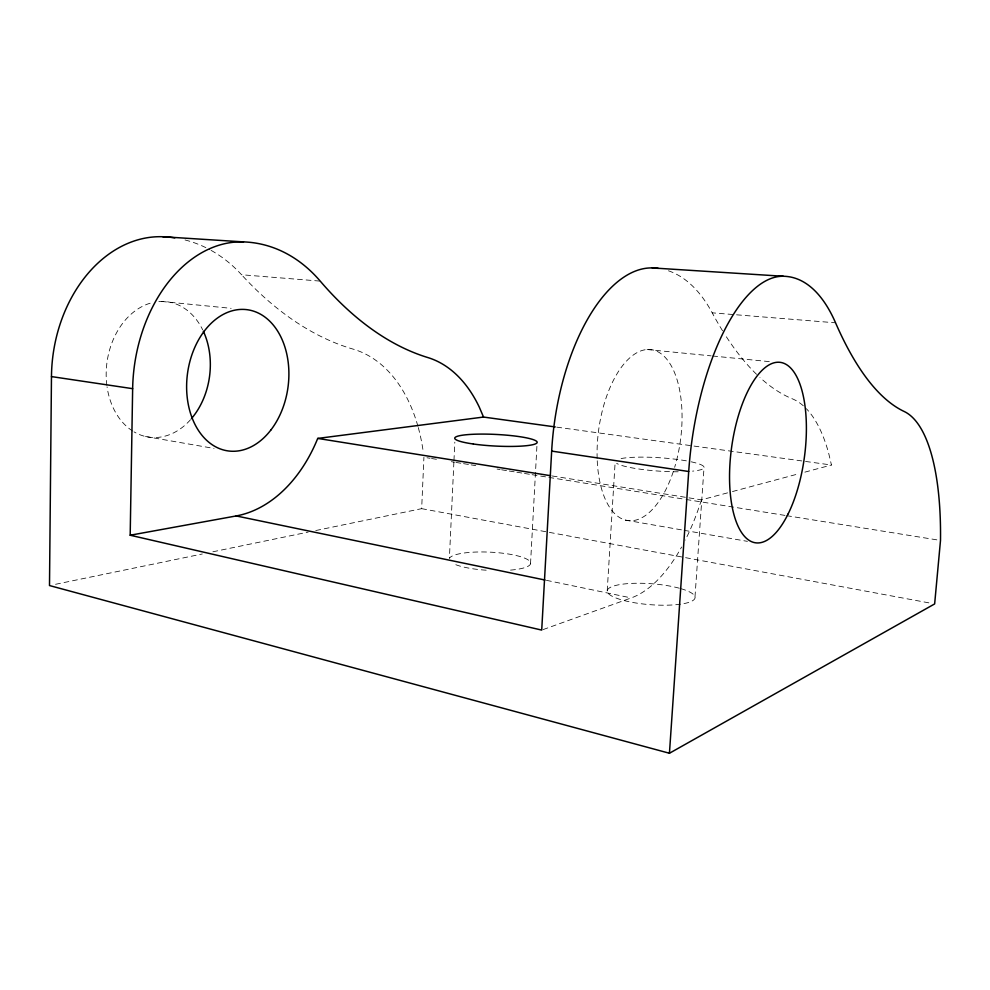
<?xml version="1.0" encoding="UTF-8"?>
<svg xmlns="http://www.w3.org/2000/svg" width="990" height="990" viewBox="0 0 990 990"><rect width="100%" height="100%" fill="white"/><g stroke="black" fill="none" stroke-linecap="round" stroke-linejoin="round"><path stroke-width="0.74" stroke-dasharray="4.95 3.71" d="M315.773 530.541L421.666 508.662L423.918 457.281M453.89 462.033L449.398 558.335A40.788 9.12 2.8 0 1 513.538 554.945A40.788 9.12 2.8 0 1 507.486 570.339M453.964 460.511L454.818 442.171M530.529 563.731L536.939 445.686M607.204 590.956L615.087 463.048M694.992 596.871L704.063 467.008M543.151 629.566L631.212 597.923A167.545 80.351 -82.2 0 0 681.615 547.012M552.222 475.967L701.427 499.851L730.979 491.943M732.464 491.547L798.942 473.727M804.858 472.143L831.452 465.015L828.803 453.767A205.512 81.601 -79.9 0 0 806.38 408.721M55.551 584.298L202.306 553.979M212.887 551.789L308.199 532.1M211.093 250.383A183.719 139.07 -79.5 0 1 241.572 274.75L320.228 281.111M668.448 270.79A232.452 111.165 -80.9 0 1 712.206 312.828L735.05 314.684M736.572 314.808L835.56 322.814M161.593 301.455L231.128 308.336M647.076 349.519L711.154 355.868M712.676 356.016L770.653 361.758M556.764 427.148L831.452 465.015M426.975 457.764L430.019 458.259M431.541 458.506L437.642 459.484M451.353 461.687L454.398 462.182M455.92 462.429L462.021 463.407M463.543 463.654L469.644 464.632M471.166 464.879L475.732 465.622M497.067 469.05L500.111 469.545M501.633 469.792L507.734 470.77M509.256 471.017L515.357 471.995M516.879 472.242L522.968 473.22M524.49 473.468L530.591 474.445M532.113 474.693L547.359 477.143M548.881 477.39L684.498 499.22M686.021 499.467L785.07 515.419M786.592 515.666L937.456 539.946M145.481 436.491L214.05 448.433M625.371 520.084L682.63 530.058M684.14 530.331L747.425 541.357M421.666 508.662L930.093 603.083M546.468 580.338L631.212 597.923M701.427 499.851A167.545 80.351 -82.2 0 1 685.278 540.07M803.323 405.801A205.512 81.601 -79.9 0 0 792.297 398.797A552.012 196.849 90 0 1 759.936 377.499M417.916 426.232A168.251 109.593 -77.8 0 0 352.923 349.062A446.527 261.707 83.3 0 1 241.572 274.75M418.287 427.581A168.251 109.593 -77.8 0 1 423.386 452.888M756.57 374.319A552.012 196.849 90 0 1 724.903 334.521M722.552 330.784A552.012 196.849 90 0 1 712.206 312.828M185.031 239.951A183.719 139.07 -79.5 0 1 209.781 249.666M158.87 301.579A68.285 51.752 -82.5 0 1 202.665 329.794M190.501 419.711A68.285 51.752 -82.5 0 1 134.083 431.9M132.747 431.083A68.285 51.752 -82.5 0 1 107.056 386.867M106.858 385.37A68.285 51.752 -82.5 0 1 151.965 302.73M691.156 461.798A44.575 6.695 3.9 0 1 692.554 471.141M678.175 471.785A44.575 6.695 3.9 0 1 616.659 463.345M621.089 458.568A44.575 6.695 3.9 0 1 689.51 461.451M597.156 458.543A86.266 41.233 -82.2 0 1 650.826 349.594A86.266 41.233 -82.2 0 1 674.66 467.305M673.299 471.587A86.266 41.233 -82.2 0 1 627.573 520.554A86.266 41.233 -82.2 0 1 597.205 460.053M486.177 570.203A40.788 9.12 2.8 0 1 452.492 563.174M680.811 588.629A44.043 10.482 4.4 0 1 683.434 603.702M680.662 604.16A44.043 10.482 4.4 0 1 619.901 599.358A44.043 10.482 4.4 0 1 618.936 584.744A44.043 10.482 4.4 0 1 679.61 588.295"/><path stroke-width="1.49" d="M243.515 241.894L162.843 236.746A132.45 100.609 -82.5 0 0 51.468 376.584L49.5 585.548L669.438 753.254L934.647 603.925L940.5 540.441A215.065 71.416 -80.2 0 0 904.093 411.444A580.548 172.606 -88.7 0 1 835.56 322.814A245.52 99.124 -81.1 0 0 783.276 276.26L652.286 267.919A167.545 80.351 -82.2 0 0 551.665 451.094L541.716 630.086L130.185 535.231L132.648 388.674A138.241 98.616 -82.4 0 1 243.515 241.894A191.738 136.335 -79.9 0 1 320.228 281.111A463.803 254.083 84.7 0 0 427.791 357.539A174.562 106.165 -78.3 0 1 479.271 407.1L483.528 417.05L555.241 426.938M669.438 753.254L688.706 471.5A176.925 71.627 -82.2 0 1 783.276 276.26M130.185 535.231L236.202 515.939L544.946 580.016M236.202 515.939A138.241 98.616 -82.4 0 0 317.728 438.421L483.528 417.05M51.468 376.584L132.648 388.674M551.665 451.094L688.706 471.5M317.728 438.421L550.7 475.72M652.286 267.919A232.452 111.165 -80.9 0 1 658.288 268.389M162.843 236.746A183.719 139.07 -79.5 0 1 174.822 237.872M203.334 331.217A68.285 51.752 -82.5 0 1 191.441 418.634M788.263 513.662A91.068 36.729 -82.2 0 0 786.147 364.419A91.068 36.729 -82.2 0 0 729.556 479.816A91.068 36.729 -82.2 0 0 788.263 513.662M473.381 444.015A41.246 5.816 2.9 0 0 537.1 442.617A41.246 5.816 2.9 0 0 477.428 434.14A41.246 5.816 2.9 0 0 473.381 444.015M271.012 429.833A71.255 50.713 -82.4 0 0 254.776 311.565A71.255 50.713 -82.4 0 0 187.481 399.601A71.255 50.713 -82.4 0 0 271.012 429.833"/></g></svg>
